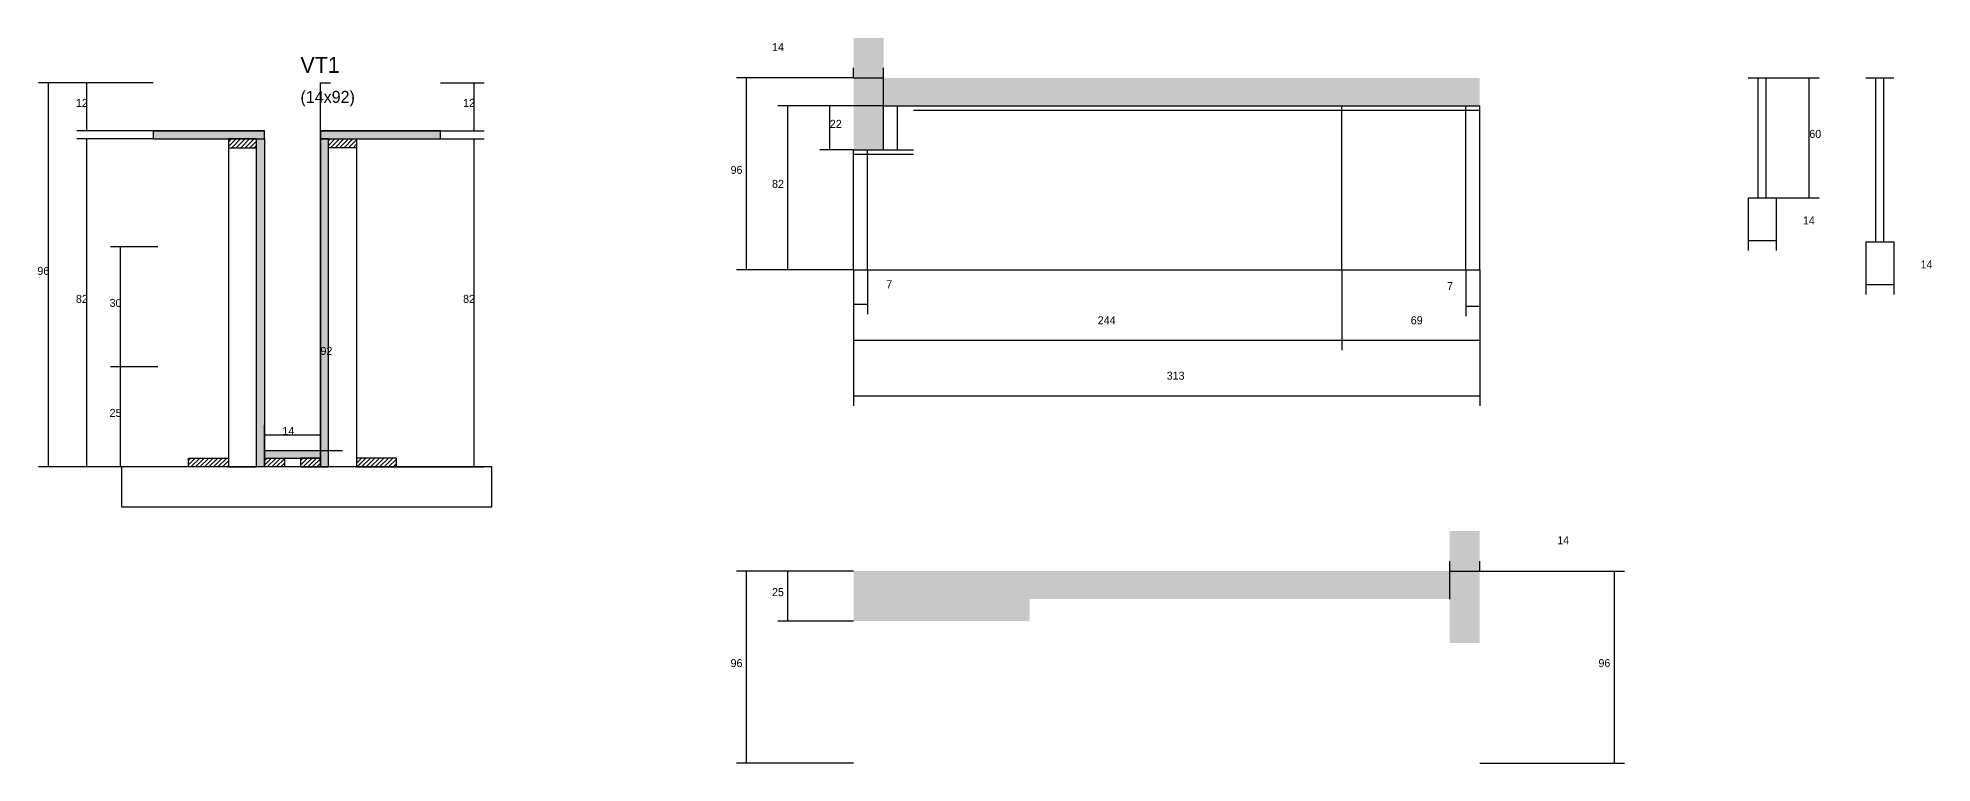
# Model space of a CAD drawing. Header units: metres. Extents: x 941 to 2708, y -7077 to -6693.
# Drawn here: x 1761 to 2708, y -7077 to -6715 of the extents above; entities that cross this region are included whole.
import ezdxf

# ---------------------------------------------------------------- set-up
doc = ezdxf.new("R2010")
doc.units = ezdxf.units.M
for name, color, linetype in [('COTA', 241, 'Continuous'), ('Hachura', 253, 'Continuous'), ('Madeira', 126, 'Continuous'), ('Painéis', 200, 'Continuous'), ('SARR_2.2x7', 40, 'Continuous'), ('SARR_EDITAR', 141, 'Continuous'), ('Texto Seção', 7, 'Continuous')]:
    doc.layers.add(name, color=color, linetype=linetype)

msp = doc.modelspace()

# ---------------------------------------------------------------- hatches: boundary and pattern name
at = {"layer": 'COTA'}
h = msp.add_hatch(dxfattribs=at)
h.set_pattern_fill('AR-CONC', scale=0.03)
h.paths.add_polyline_path([(2184, -6748.7), (2482, -6748.7), (2482, -6734.7), (2184, -6734.7), (2184, -6714.7), (2169, -6714.7), (2169, -6770.7), (2184, -6770.7)])
h = msp.add_hatch(dxfattribs=at)
h.set_pattern_fill('AR-CONC', scale=0.03)
h.paths.add_polyline_path([(2257, -7006.3), (2257, -6995.3), (2467, -6995.3), (2467, -7017.3), (2482, -7017.3), (2482, -6961.3), (2467, -6961.3), (2467, -6981.3), (2169, -6981.3), (2169, -7006.3)])
at = {"layer": 'Hachura'}
h = msp.add_hatch(color=8, dxfattribs=at)
h.dxf.hatch_style = 1
h.paths.add_polyline_path([(1874.5, -6765.2), (1874.5, -6761.2), (1874.5, -6761.2), (1818.9, -6761.2), (1818.9, -6761.2), (1818.9, -6765.2), (1818.9, -6765.2), (1874.5, -6765.2)])
h = msp.add_hatch(dxfattribs=at)
h.set_pattern_fill('ANSI31', scale=0.5)
h.paths.add_polyline_path([(1870.5, -6769.6), (1870.5, -6765.2), (1870.5, -6765.2), (1856.5, -6765.2), (1856.5, -6765.2), (1856.5, -6769.6), (1856.5, -6769.6), (1870.5, -6769.6)])
h = msp.add_hatch(color=8, dxfattribs=at)
h.dxf.hatch_style = 1
h.paths.add_polyline_path([(1870.5, -6765.2), (1874.5, -6765.2), (1874.5, -6765.2), (1874.5, -6929.2), (1874.5, -6929.2), (1870.5, -6929.2), (1870.5, -6929.2), (1870.5, -6765.2)])
h = msp.add_hatch(color=8, dxfattribs=at)
h.dxf.hatch_style = 1
h.paths.add_polyline_path([(1962.5, -6765.2), (1962.5, -6761.2), (1962.5, -6761.2), (1902.5, -6761.2), (1902.5, -6761.2), (1902.5, -6765.2), (1902.5, -6765.2), (1962.5, -6765.2)])
h = msp.add_hatch(color=8, dxfattribs=at)
h.dxf.hatch_style = 1
h.paths.add_polyline_path([(1906.5, -6765.2), (1902.5, -6765.2), (1902.5, -6765.2), (1902.5, -6929.2), (1902.5, -6929.2), (1906.5, -6929.2), (1906.5, -6929.2), (1906.5, -6765.2)])
h = msp.add_hatch(dxfattribs=at)
h.set_pattern_fill('ANSI31', scale=0.5)
h.paths.add_polyline_path([(1906.5, -6769.6), (1906.5, -6765.2), (1906.5, -6765.2), (1920.5, -6765.2), (1920.5, -6765.2), (1920.5, -6769.6), (1920.5, -6769.6), (1906.5, -6769.6)])
h = msp.add_hatch(color=8, dxfattribs=at)
h.dxf.hatch_style = 1
h.paths.add_polyline_path([(1902.5, -6924.8), (1902.5, -6921.2), (1902.5, -6921.2), (1874.5, -6921.2), (1874.5, -6921.2), (1874.5, -6924.8), (1874.5, -6924.8), (1902.5, -6924.8)])
h = msp.add_hatch(dxfattribs=at)
h.set_pattern_fill('ANSI31', scale=0.5)
h.paths.add_polyline_path([(1836.5, -6929.2), (1836.5, -6924.8), (1836.5, -6924.8), (1856.5, -6924.8), (1856.5, -6924.8), (1856.5, -6929.2), (1856.5, -6929.2), (1836.5, -6929.2)])
h = msp.add_hatch(dxfattribs=at)
h.set_pattern_fill('ANSI31', scale=0.5)
h.paths.add_polyline_path([(1874.5, -6929.2), (1874.5, -6924.8), (1874.5, -6924.8), (1884.5, -6924.8), (1884.5, -6924.8), (1884.5, -6929.2), (1884.5, -6929.2), (1874.5, -6929.2)])
h = msp.add_hatch(dxfattribs=at)
h.set_pattern_fill('ANSI31', scale=0.5)
h.paths.add_polyline_path([(1902.5, -6929.2), (1902.5, -6924.8), (1902.5, -6924.8), (1892.5, -6924.8), (1892.5, -6924.8), (1892.5, -6929.2), (1892.5, -6929.2), (1902.5, -6929.2)])
h = msp.add_hatch(dxfattribs=at)
h.set_pattern_fill('ANSI31', scale=0.5)
h.paths.add_polyline_path([(1940.5, -6929.2), (1940.5, -6924.8), (1940.5, -6924.8), (1920.5, -6924.8), (1920.5, -6924.8), (1920.5, -6929.2), (1920.5, -6929.2), (1940.5, -6929.2)])

# ---------------------------------------------------------------- linework, layer by layer
at = {"layer": 'COTA'}
for p, q in [((2169, -6734.7), (2169, -6729.7)), ((2184, -6748.7), (2184, -6729.7)), ((1818.9, -6737.2), (1761.5, -6737.2)), ((1766.5, -6929.2), (1766.5, -6737.2)), ((1818.9, -6737.2), (1780.8, -6737.2)), ((1785.8, -6761.2), (1785.8, -6737.2)), ((1902.5, -6921.2), (1902.5, -6737.2)), ((1902.5, -6737.2), (1907.5, -6737.2)), ((1962.5, -6737.2), (1984.3, -6737.2)), ((1979.3, -6761.2), (1979.3, -6737.2)), ((2169, -6734.7), (2110.5, -6734.7)), ((2115.5, -6830.7), (2115.5, -6734.7)), ((2169, -6734.7), (2184, -6734.7)), ((2630.1, -6734.7), (2651.7, -6734.7)), ((2646.7, -6794.7), (2646.7, -6734.7)), ((2184, -6748.7), (2131.2, -6748.7)), ((2136.2, -6830.7), (2136.2, -6748.7)), ((2184, -6748.7), (2152.1, -6748.7)), ((2157.1, -6770.7), (2157.1, -6748.7)), ((1818.9, -6761.2), (1780.8, -6761.2)), ((1818.9, -6765.2), (1780.8, -6765.2)), ((1785.8, -6929.2), (1785.8, -6765.2)), ((1962.5, -6761.2), (1984.3, -6761.2)), ((1962.5, -6765.2), (1984.3, -6765.2)), ((1979.3, -6929.2), (1979.3, -6765.2)), ((2169, -6770.7), (2152.1, -6770.7)), ((2616.1, -6794.7), (2616.1, -6821)), ((2630.1, -6794.7), (2651.7, -6794.7)), ((2630.1, -6794.7), (2630.1, -6821)), ((2616.1, -6816), (2630.1, -6816)), ((2675, -6816.7), (2675, -6843)), ((2689, -6816.7), (2689, -6843)), ((1821.2, -6819.1), (1797.6, -6819.1)), ((1802.6, -6879.2), (1802.6, -6819.1)), ((2169, -6830.7), (2110.5, -6830.7)), ((2169, -6830.7), (2131.2, -6830.7)), ((2169, -6830.7), (2169, -6870.9)), ((2169, -6830.7), (2169, -6898.6)), ((2169, -6830.7), (2169, -6852.9)), ((2176, -6830.7), (2176, -6852.9)), ((2413, -6830.7), (2413, -6870.9)), ((2413, -6830.7), (2413, -6870.9)), ((2475, -6830.7), (2475, -6853.8)), ((2482, -6830.7), (2482, -6898.6)), ((2482, -6830.7), (2482, -6870.9)), ((2482, -6830.7), (2482, -6853.8)), ((2675, -6838), (2689, -6838)), ((2169, -6847.9), (2176, -6847.9)), ((2475, -6848.8), (2482, -6848.8)), ((2169, -6865.9), (2413, -6865.9)), ((2413, -6865.9), (2482, -6865.9)), ((1821.2, -6879.2), (1797.6, -6879.2)), ((1821.2, -6879.2), (1797.6, -6879.2)), ((1802.6, -6929.2), (1802.6, -6879.2)), ((2169, -6893.6), (2482, -6893.6)), ((1874.5, -6929.2), (1874.5, -6908.2)), ((1902.5, -6929.2), (1902.5, -6908.2)), ((1874.5, -6913.2), (1902.5, -6913.2)), ((1913.5, -6921.2), (1897.5, -6921.2)), ((1840.9, -6929.2), (1761.5, -6929.2)), ((1840.9, -6929.2), (1780.8, -6929.2)), ((1821.2, -6929.2), (1797.6, -6929.2)), ((1936.1, -6929.2), (1984.3, -6929.2)), ((2467, -6995.3), (2467, -6976.3)), ((2482, -6981.3), (2482, -6976.3)), ((2169, -6981.3), (2110.5, -6981.3)), ((2115.5, -7077.3), (2115.5, -6981.3)), ((2169, -6981.3), (2131.2, -6981.3)), ((2136.2, -7006.3), (2136.2, -6981.3)), ((2467, -6981.3), (2482, -6981.3)), ((2482, -6981.3), (2554.3, -6981.3)), ((2549.3, -7077.3), (2549.3, -6981.3)), ((2169, -7006.3), (2131.2, -7006.3)), ((2169, -7077.3), (2110.5, -7077.3)), ((2482, -7077.3), (2554.3, -7077.3))]:
    msp.add_line(p, q, dxfattribs=at)
at = {"layer": 'Madeira'}
for points in [[(1870.5, -6769.6), (1870.5, -6765.2), (1856.5, -6765.2), (1856.5, -6769.6)], [(1870.5, -6765.2), (1856.5, -6765.2), (1856.5, -6929.2), (1870.5, -6929.2)], [(1906.5, -6769.6), (1906.5, -6765.2), (1920.5, -6765.2), (1920.5, -6769.6)], [(1906.5, -6765.2), (1920.5, -6765.2), (1920.5, -6929.2), (1906.5, -6929.2)], [(1803, -6949.2), (1988.2, -6949.2), (1988.2, -6929.2), (1803, -6929.2)], [(1836.5, -6929.2), (1836.5, -6924.8), (1856.5, -6924.8), (1856.5, -6929.2)], [(1874.5, -6929.2), (1874.5, -6924.8), (1884.5, -6924.8), (1884.5, -6929.2)], [(1902.5, -6929.2), (1902.5, -6924.8), (1892.5, -6924.8), (1892.5, -6929.2)], [(1940.5, -6929.2), (1940.5, -6924.8), (1920.5, -6924.8), (1920.5, -6929.2)]]:
    msp.add_lwpolyline(points, close=True, dxfattribs=at)
at = {"layer": 'Painéis'}
for p, q in [((2616.1, -6734.7), (2630.1, -6734.7)), ((2675, -6734.7), (2689, -6734.7)), ((2184, -6748.7), (2482, -6748.7)), ((2184, -6770.7), (2184, -6748.7)), ((2413, -6830.7), (2413, -6748.7)), ((2482, -6830.7), (2482, -6748.7)), ((1818.9, -6761.2), (1874.5, -6761.2)), ((1902.5, -6761.2), (1962.5, -6761.2)), ((2169, -6770.7), (2184, -6770.7)), ((2169, -6830.7), (2169, -6770.7)), ((2616.1, -6794.7), (2630.1, -6794.7)), ((2675, -6816.7), (2689, -6816.7)), ((2169, -6830.7), (2482, -6830.7))]:
    msp.add_line(p, q, dxfattribs=at)
for points in [[(1874.5, -6765.2), (1874.5, -6761.2), (1818.9, -6761.2), (1818.9, -6765.2)], [(1870.5, -6765.2), (1874.5, -6765.2), (1874.5, -6929.2), (1870.5, -6929.2)], [(1962.5, -6765.2), (1962.5, -6761.2), (1902.5, -6761.2), (1902.5, -6765.2)], [(1906.5, -6765.2), (1902.5, -6765.2), (1902.5, -6929.2), (1906.5, -6929.2)], [(1902.5, -6924.8), (1902.5, -6921.2), (1874.5, -6921.2), (1874.5, -6924.8)]]:
    msp.add_lwpolyline(points, close=True, dxfattribs=at)
at = {"layer": 'SARR_2.2x7'}
for p, q in [((2191, -6770.7), (2191, -6748.7)), ((2199, -6750.9), (2413, -6750.9)), ((2413, -6750.9), (2482, -6750.9)), ((2475, -6830.7), (2475, -6748.7)), ((2169, -6772.9), (2199, -6772.9)), ((2176, -6830.7), (2176, -6770.7)), ((2184, -6770.7), (2199, -6770.7))]:
    msp.add_line(p, q, dxfattribs=at)
at = {"layer": 'SARR_EDITAR'}
for p, q in [((2621.1, -6794.7), (2621.1, -6734.7)), ((2625.1, -6794.7), (2625.1, -6734.7)), ((2680, -6816.7), (2680, -6734.7)), ((2684, -6816.7), (2684, -6734.7))]:
    msp.add_line(p, q, dxfattribs=at)

# ---------------------------------------------------------------- texts
at = {"layer": 'COTA'}
for s, p in [('14', (2128.2, -6721.3)), ('12', (1780.3, -6749.2)), ('12', (1973.8, -6749.2)), ('22', (2157.1, -6759.7)), ('60', (2646.7, -6764.7)), ('96', (2107.5, -6782.7)), ('82', (2128.2, -6789.7)), ('14', (2643.5, -6808)), ('14', (2702.3, -6830)), ('96', (1761, -6833.2)), ('7', (2185.3, -6839.9)), ('82', (1780.3, -6847.2)), ('30', (1797.1, -6849.2)), ('82', (1973.8, -6847.2)), ('7', (2465.6, -6840.8)), ('244', (2291, -6857.9)), ('69', (2447.5, -6857.9)), ('92', (1902.5, -6873.2)), ('313', (2325.5, -6885.6)), ('25', (1797.1, -6904.2)), ('14', (1883.5, -6913.2)), ('14', (2520.7, -6967.9)), ('25', (2128.2, -6993.8)), ('96', (2107.5, -7029.3)), ('96', (2541.3, -7029.3))]:
    msp.add_text(s, height=4, dxfattribs=at).set_placement(p)
at = {"layer": 'Texto Seção'}
for s, height, p in [('VT1', 8, (1892.5, -6732.2)), ('(14x92)', 6, (1892.5, -6747.2))]:
    msp.add_text(s, height=height, dxfattribs=at).set_placement(p)

doc.saveas('drawing.dxf')
